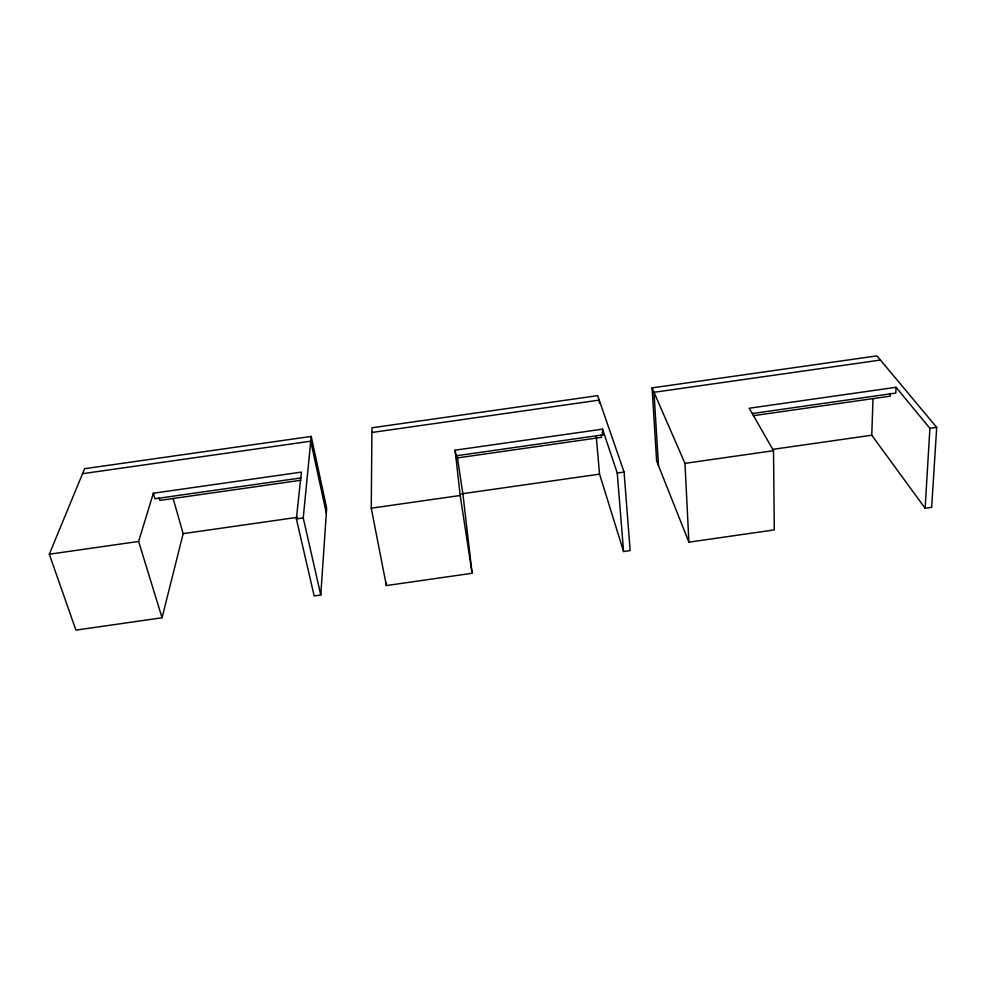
<?xml version="1.0" encoding="UTF-8"?>
<svg xmlns="http://www.w3.org/2000/svg" width="986" height="986" viewBox="0 0 986 986"><rect width="100%" height="100%" fill="white"/><g stroke="black" fill="none" stroke-linecap="round" stroke-linejoin="round"><path stroke-width="1.48" d="M457.208 456.382L462.878 493.666L472.109 573.273L386.364 585.573L371.254 508.197L371.944 427.788L597.664 395.645L624.076 472.06L630.153 550.595L623.583 551.531L599.562 474.13L596.234 436.551M873.017 398.578L871.76 435.22L925.127 508.271L931.671 507.322L936.7 427.369L876.924 355.872L652.066 387.892L656.627 460.943L688.894 542.164L774.293 529.913L773.517 450.701L749.224 408.229L896.052 387.288L929.909 428.343L925.127 508.271M890.284 393.463L890.173 396.175L753.39 415.685M896.052 387.288L895.793 393.069L752.355 413.541M162.049 617.766L138.619 541.45L153.348 493.222L301.383 472.109L296.379 518.907L314.164 595.938L320.77 594.989L326.674 508.098L311.219 436.428L84.599 468.695L49.3 554.218L75.934 630.128L162.049 617.766L183.162 533.648L173.117 498.448M320.77 594.989L303.232 517.921L311.219 436.428M82.541 473.687L310.75 441.186L326.329 513.188M371.895 432.484L599.205 400.106L599.476 403.151M880.412 360.05L653.989 392.305L658.512 465.7M472.109 573.273L460.191 495.49L455.113 450.183L602.532 429.156L617.248 473.034L623.583 551.531M301.112 477.914L154.975 498.768L153.348 493.222M602.532 429.156L603.013 434.838L455.963 455.828L455.113 450.183M300.89 480.256L159.892 500.37L159.128 497.77M456.185 455.396L456.592 458.034L601.546 437.353L601.312 434.69M183.162 533.648L297.39 517.317M461.362 493.875L599.426 474.143M772.667 449.382L871.587 435.245M49.3 554.218L138.619 541.45M296.379 518.907L303.232 517.921M371.254 508.197L460.191 495.49M617.248 473.034L624.076 472.06M652.066 387.892L684.974 463.358L773.517 450.701M929.909 428.343L936.7 427.369M602.101 432.115L603.013 434.838M456.271 455.249L456.592 458.034M684.974 463.358L688.894 542.164M386.327 582.529L386.364 585.573"/></g></svg>
